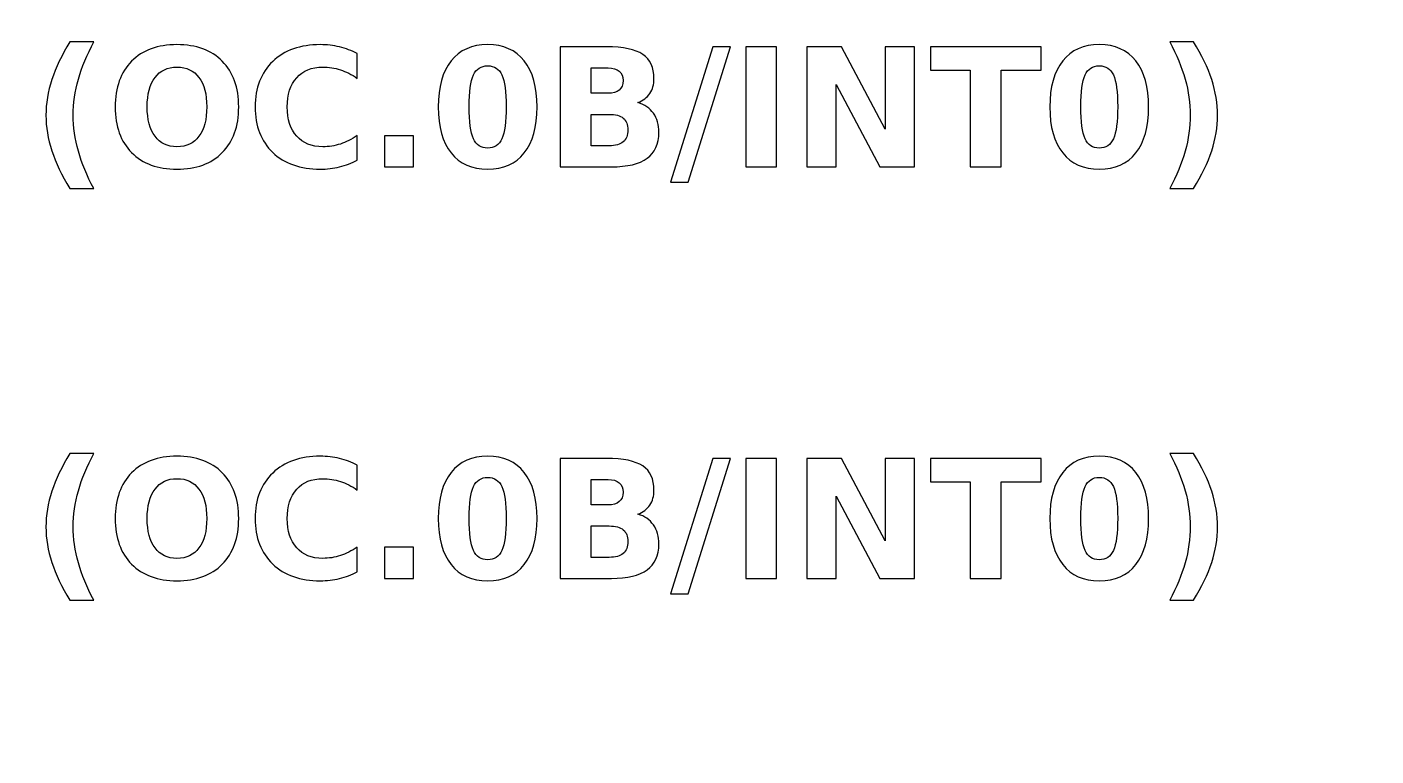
# Model space of a CAD drawing. Header units: centimetres. Extents: x -16.5 to -4.5, y -20.9 to -8.8.
# Drawn here: x -14.746 to -13.107, y -16.639 to -15.753 of the extents above; entities that cross this region are included whole.
import ezdxf

# ---------------------------------------------------------------- set-up
doc = ezdxf.new("R2010")
doc.units = ezdxf.units.CM
doc.header["$MEASUREMENT"] = 0
doc.layers.add('Layer 1', color=7, linetype='Continuous')

msp = doc.modelspace()

# ---------------------------------------------------------------- linework, layer by layer
at = {"layer": 'Layer 1', "color": 7, "lineweight": 35}
msp.add_open_spline([(-16.5, -8.85), (-16.5, -8.85), (-4.5, -8.85), (-4.5, -8.85), (-4.5, -8.85), (-4.5, -8.85), (-4.5, -20.85), (-4.5, -20.85), (-4.5, -20.85), (-4.5, -20.85), (-16.5, -20.85), (-16.5, -20.85), (-16.5, -20.85), (-16.5, -20.85), (-16.5, -8.85), (-16.5, -8.85)], degree=3, knots=[0, 0, 0, 0, 0.25, 0.25, 0.25, 0.25, 0.5, 0.5, 0.5, 0.5, 0.75, 0.75, 0.75, 0.75, 1, 1, 1, 1], dxfattribs=at)
at = {"layer": 'Layer 1', "color": 250, "lineweight": 100}
msp.add_open_spline([(-15.8, -9.55), (-15.8, -9.55), (-5.2, -9.55), (-5.2, -9.55), (-5.2, -9.55), (-5.2, -9.55), (-5.2, -20.15), (-5.2, -20.15), (-5.2, -20.15), (-5.2, -20.15), (-15.8, -20.15), (-15.8, -20.15), (-15.8, -20.15), (-15.8, -20.15), (-15.8, -9.55), (-15.8, -9.55)], degree=3, knots=[0, 0, 0, 0, 0.25, 0.25, 0.25, 0.25, 0.5, 0.5, 0.5, 0.5, 0.75, 0.75, 0.75, 0.75, 1, 1, 1, 1], dxfattribs=at)
at = {"layer": 'Layer 1', "color": 250}
for points, knots in [([(-14.66453, -15.94927), (-14.66453, -15.94927), (-14.69353, -15.94927), (-14.69353, -15.94927), (-14.69353, -15.94927), (-14.7035, -15.9332), (-14.71086, -15.9179), (-14.7156, -15.9034), (-14.7156, -15.9034), (-14.72036, -15.88893), (-14.72273, -15.87457), (-14.72273, -15.8603), (-14.72273, -15.8603), (-14.72273, -15.84603), (-14.72033, -15.8316), (-14.71556, -15.817), (-14.71556, -15.817), (-14.71076, -15.80237), (-14.70343, -15.7871), (-14.69353, -15.77113), (-14.69353, -15.77113), (-14.69353, -15.77113), (-14.66453, -15.77113), (-14.66453, -15.77113), (-14.66453, -15.77113), (-14.67286, -15.78657), (-14.6791, -15.80167), (-14.68326, -15.8164), (-14.68326, -15.8164), (-14.68743, -15.83113), (-14.68953, -15.8457), (-14.68953, -15.8601), (-14.68953, -15.8601), (-14.68953, -15.8745), (-14.68746, -15.88907), (-14.68333, -15.90387), (-14.68333, -15.90387), (-14.6792, -15.91863), (-14.67293, -15.93377), (-14.66453, -15.94927)], [0, 0, 0, 0, 0.1, 0.1, 0.1, 0.1, 0.2, 0.2, 0.2, 0.2, 0.3, 0.3, 0.3, 0.3, 0.4, 0.4, 0.4, 0.4, 0.5, 0.5, 0.5, 0.5, 0.6, 0.6, 0.6, 0.6, 0.7, 0.7, 0.7, 0.7, 0.8, 0.8, 0.8, 0.8, 0.9, 0.9, 0.9, 0.9, 1, 1, 1, 1]), ([(-14.56356, -15.77447), (-14.54013, -15.77447), (-14.52176, -15.78117), (-14.5085, -15.7946), (-14.5085, -15.7946), (-14.4952, -15.808), (-14.48856, -15.8265), (-14.48856, -15.85013), (-14.48856, -15.85013), (-14.48856, -15.8737), (-14.4952, -15.8922), (-14.5085, -15.9056), (-14.5085, -15.9056), (-14.52176, -15.91903), (-14.54013, -15.92573), (-14.56356, -15.92573), (-14.56356, -15.92573), (-14.58693, -15.92573), (-14.60526, -15.91903), (-14.6186, -15.9056), (-14.6186, -15.9056), (-14.6319, -15.8922), (-14.63856, -15.8737), (-14.63856, -15.85013), (-14.63856, -15.85013), (-14.63856, -15.8265), (-14.6319, -15.808), (-14.6186, -15.7946), (-14.6186, -15.7946), (-14.60526, -15.78117), (-14.58693, -15.77447), (-14.56356, -15.77447)], [0, 0, 0, 0, 0.125, 0.125, 0.125, 0.125, 0.25, 0.25, 0.25, 0.25, 0.375, 0.375, 0.375, 0.375, 0.5, 0.5, 0.5, 0.5, 0.625, 0.625, 0.625, 0.625, 0.75, 0.75, 0.75, 0.75, 0.875, 0.875, 0.875, 0.875, 1, 1, 1, 1]), ([(-14.3445, -15.9149), (-14.3514, -15.91847), (-14.3586, -15.92117), (-14.3661, -15.923), (-14.3661, -15.923), (-14.37357, -15.92483), (-14.3814, -15.92573), (-14.38953, -15.92573), (-14.38953, -15.92573), (-14.4138, -15.92573), (-14.43303, -15.91893), (-14.44723, -15.90537), (-14.44723, -15.90537), (-14.46143, -15.8918), (-14.46853, -15.8734), (-14.46853, -15.85013), (-14.46853, -15.85013), (-14.46853, -15.82683), (-14.46143, -15.8084), (-14.44723, -15.79483), (-14.44723, -15.79483), (-14.43303, -15.78127), (-14.4138, -15.77447), (-14.38953, -15.77447), (-14.38953, -15.77447), (-14.3814, -15.77447), (-14.37357, -15.77537), (-14.3661, -15.7772), (-14.3661, -15.7772), (-14.3586, -15.77903), (-14.3514, -15.78173), (-14.3445, -15.7853), (-14.3445, -15.7853), (-14.3445, -15.7853), (-14.3445, -15.81547), (-14.3445, -15.81547), (-14.3445, -15.81547), (-14.35147, -15.8107), (-14.35833, -15.80723), (-14.3651, -15.80503), (-14.3651, -15.80503), (-14.37187, -15.8028), (-14.379, -15.8017), (-14.3865, -15.8017), (-14.3865, -15.8017), (-14.3999, -15.8017), (-14.41047, -15.806), (-14.41813, -15.8146), (-14.41813, -15.8146), (-14.42583, -15.8232), (-14.42967, -15.83503), (-14.42967, -15.85013), (-14.42967, -15.85013), (-14.42967, -15.8652), (-14.42583, -15.877), (-14.41813, -15.8856), (-14.41813, -15.8856), (-14.41047, -15.8942), (-14.3999, -15.8985), (-14.3865, -15.8985), (-14.3865, -15.8985), (-14.379, -15.8985), (-14.37187, -15.8974), (-14.3651, -15.89517), (-14.3651, -15.89517), (-14.35833, -15.89297), (-14.35147, -15.8895), (-14.3445, -15.88473), (-14.3445, -15.88473), (-14.3445, -15.88473), (-14.3445, -15.9149), (-14.3445, -15.9149)], [0, 0, 0, 0, 0.0555556, 0.0555556, 0.0555556, 0.0555556, 0.1111111, 0.1111111, 0.1111111, 0.1111111, 0.1666667, 0.1666667, 0.1666667, 0.1666667, 0.2222222, 0.2222222, 0.2222222, 0.2222222, 0.2777778, 0.2777778, 0.2777778, 0.2777778, 0.3333333, 0.3333333, 0.3333333, 0.3333333, 0.3888889, 0.3888889, 0.3888889, 0.3888889, 0.4444444, 0.4444444, 0.4444444, 0.4444444, 0.5, 0.5, 0.5, 0.5, 0.5555556, 0.5555556, 0.5555556, 0.5555556, 0.6111111, 0.6111111, 0.6111111, 0.6111111, 0.6666667, 0.6666667, 0.6666667, 0.6666667, 0.7222222, 0.7222222, 0.7222222, 0.7222222, 0.7777778, 0.7777778, 0.7777778, 0.7777778, 0.8333333, 0.8333333, 0.8333333, 0.8333333, 0.8888889, 0.8888889, 0.8888889, 0.8888889, 0.9444444, 0.9444444, 0.9444444, 0.9444444, 1, 1, 1, 1]), ([(-14.12616, -15.85013), (-14.12616, -15.8743), (-14.13136, -15.89293), (-14.14179, -15.90607), (-14.14179, -15.90607), (-14.15219, -15.91917), (-14.16699, -15.92573), (-14.18613, -15.92573), (-14.18613, -15.92573), (-14.20533, -15.92573), (-14.22016, -15.91917), (-14.23056, -15.90607), (-14.23056, -15.90607), (-14.24099, -15.89293), (-14.24619, -15.8743), (-14.24619, -15.85013), (-14.24619, -15.85013), (-14.24619, -15.82593), (-14.24099, -15.80727), (-14.23056, -15.79413), (-14.23056, -15.79413), (-14.22016, -15.78103), (-14.20533, -15.77447), (-14.18613, -15.77447), (-14.18613, -15.77447), (-14.16699, -15.77447), (-14.15219, -15.78103), (-14.14179, -15.79413), (-14.14179, -15.79413), (-14.13136, -15.80727), (-14.12616, -15.82593), (-14.12616, -15.85013)], [0, 0, 0, 0, 0.125, 0.125, 0.125, 0.125, 0.25, 0.25, 0.25, 0.25, 0.375, 0.375, 0.375, 0.375, 0.5, 0.5, 0.5, 0.5, 0.625, 0.625, 0.625, 0.625, 0.75, 0.75, 0.75, 0.75, 0.875, 0.875, 0.875, 0.875, 1, 1, 1, 1]), ([(-14.00359, -15.84487), (-13.99552, -15.8472), (-13.98926, -15.85153), (-13.98482, -15.85787), (-13.98482, -15.85787), (-13.98039, -15.86417), (-13.97819, -15.87193), (-13.97819, -15.8811), (-13.97819, -15.8811), (-13.97819, -15.89517), (-13.98296, -15.90563), (-13.99246, -15.91253), (-13.99246, -15.91253), (-14.00196, -15.91943), (-14.01642, -15.9229), (-14.03582, -15.9229), (-14.03582, -15.9229), (-14.03582, -15.9229), (-14.09822, -15.9229), (-14.09822, -15.9229), (-14.09822, -15.9229), (-14.09822, -15.9229), (-14.09822, -15.7771), (-14.09822, -15.7771), (-14.09822, -15.7771), (-14.09822, -15.7771), (-14.04179, -15.7771), (-14.04179, -15.7771), (-14.04179, -15.7771), (-14.02152, -15.7771), (-14.00686, -15.78017), (-13.99779, -15.78627), (-13.99779, -15.78627), (-13.98869, -15.7924), (-13.98416, -15.8022), (-13.98416, -15.81567), (-13.98416, -15.81567), (-13.98416, -15.82277), (-13.98582, -15.8288), (-13.98912, -15.8338), (-13.98912, -15.8338), (-13.99246, -15.83877), (-13.99726, -15.84247), (-14.00359, -15.84487)], [0, 0, 0, 0, 0.0909091, 0.0909091, 0.0909091, 0.0909091, 0.1818182, 0.1818182, 0.1818182, 0.1818182, 0.2727273, 0.2727273, 0.2727273, 0.2727273, 0.3636364, 0.3636364, 0.3636364, 0.3636364, 0.4545455, 0.4545455, 0.4545455, 0.4545455, 0.5454545, 0.5454545, 0.5454545, 0.5454545, 0.6363636, 0.6363636, 0.6363636, 0.6363636, 0.7272727, 0.7272727, 0.7272727, 0.7272727, 0.8181818, 0.8181818, 0.8181818, 0.8181818, 0.9090909, 0.9090909, 0.9090909, 0.9090909, 1, 1, 1, 1]), ([(-13.91279, -15.7771), (-13.91279, -15.7771), (-13.89113, -15.7771), (-13.89113, -15.7771), (-13.89113, -15.7771), (-13.89113, -15.7771), (-13.94259, -15.94147), (-13.94259, -15.94147), (-13.94259, -15.94147), (-13.94259, -15.94147), (-13.96416, -15.94147), (-13.96416, -15.94147), (-13.96416, -15.94147), (-13.96416, -15.94147), (-13.91279, -15.7771), (-13.91279, -15.7771)], [0, 0, 0, 0, 0.25, 0.25, 0.25, 0.25, 0.5, 0.5, 0.5, 0.5, 0.75, 0.75, 0.75, 0.75, 1, 1, 1, 1]), ([(-13.87276, -15.7771), (-13.87276, -15.7771), (-13.83516, -15.7771), (-13.83516, -15.7771), (-13.83516, -15.7771), (-13.83516, -15.7771), (-13.83516, -15.9229), (-13.83516, -15.9229), (-13.83516, -15.9229), (-13.83516, -15.9229), (-13.87276, -15.9229), (-13.87276, -15.9229), (-13.87276, -15.9229), (-13.87276, -15.9229), (-13.87276, -15.7771), (-13.87276, -15.7771)], [0, 0, 0, 0, 0.25, 0.25, 0.25, 0.25, 0.5, 0.5, 0.5, 0.5, 0.75, 0.75, 0.75, 0.75, 1, 1, 1, 1]), ([(-13.79836, -15.7771), (-13.79836, -15.7771), (-13.75636, -15.7771), (-13.75636, -15.7771), (-13.75636, -15.7771), (-13.75636, -15.7771), (-13.70333, -15.8771), (-13.70333, -15.8771), (-13.70333, -15.8771), (-13.70333, -15.8771), (-13.70333, -15.7771), (-13.70333, -15.7771), (-13.70333, -15.7771), (-13.70333, -15.7771), (-13.6677, -15.7771), (-13.6677, -15.7771), (-13.6677, -15.7771), (-13.6677, -15.7771), (-13.6677, -15.9229), (-13.6677, -15.9229), (-13.6677, -15.9229), (-13.6677, -15.9229), (-13.7097, -15.9229), (-13.7097, -15.9229), (-13.7097, -15.9229), (-13.7097, -15.9229), (-13.76273, -15.8229), (-13.76273, -15.8229), (-13.76273, -15.8229), (-13.76273, -15.8229), (-13.76273, -15.9229), (-13.76273, -15.9229), (-13.76273, -15.9229), (-13.76273, -15.9229), (-13.79836, -15.9229), (-13.79836, -15.9229), (-13.79836, -15.9229), (-13.79836, -15.9229), (-13.79836, -15.7771), (-13.79836, -15.7771)], [0, 0, 0, 0, 0.1, 0.1, 0.1, 0.1, 0.2, 0.2, 0.2, 0.2, 0.3, 0.3, 0.3, 0.3, 0.4, 0.4, 0.4, 0.4, 0.5, 0.5, 0.5, 0.5, 0.6, 0.6, 0.6, 0.6, 0.7, 0.7, 0.7, 0.7, 0.8, 0.8, 0.8, 0.8, 0.9, 0.9, 0.9, 0.9, 1, 1, 1, 1]), ([(-13.64839, -15.7771), (-13.64839, -15.7771), (-13.51403, -15.7771), (-13.51403, -15.7771), (-13.51403, -15.7771), (-13.51403, -15.7771), (-13.51403, -15.80553), (-13.51403, -15.80553), (-13.51403, -15.80553), (-13.51403, -15.80553), (-13.56236, -15.80553), (-13.56236, -15.80553), (-13.56236, -15.80553), (-13.56236, -15.80553), (-13.56236, -15.9229), (-13.56236, -15.9229), (-13.56236, -15.9229), (-13.56236, -15.9229), (-13.59996, -15.9229), (-13.59996, -15.9229), (-13.59996, -15.9229), (-13.59996, -15.9229), (-13.59996, -15.80553), (-13.59996, -15.80553), (-13.59996, -15.80553), (-13.59996, -15.80553), (-13.64839, -15.80553), (-13.64839, -15.80553), (-13.64839, -15.80553), (-13.64839, -15.80553), (-13.64839, -15.7771), (-13.64839, -15.7771)], [0, 0, 0, 0, 0.125, 0.125, 0.125, 0.125, 0.25, 0.25, 0.25, 0.25, 0.375, 0.375, 0.375, 0.375, 0.5, 0.5, 0.5, 0.5, 0.625, 0.625, 0.625, 0.625, 0.75, 0.75, 0.75, 0.75, 0.875, 0.875, 0.875, 0.875, 1, 1, 1, 1]), ([(-13.38333, -15.85013), (-13.38333, -15.8743), (-13.38853, -15.89293), (-13.39896, -15.90607), (-13.39896, -15.90607), (-13.40936, -15.91917), (-13.42416, -15.92573), (-13.4433, -15.92573), (-13.4433, -15.92573), (-13.4625, -15.92573), (-13.47733, -15.91917), (-13.48773, -15.90607), (-13.48773, -15.90607), (-13.49816, -15.89293), (-13.50336, -15.8743), (-13.50336, -15.85013), (-13.50336, -15.85013), (-13.50336, -15.82593), (-13.49816, -15.80727), (-13.48773, -15.79413), (-13.48773, -15.79413), (-13.47733, -15.78103), (-13.4625, -15.77447), (-13.4433, -15.77447), (-13.4433, -15.77447), (-13.42416, -15.77447), (-13.40936, -15.78103), (-13.39896, -15.79413), (-13.39896, -15.79413), (-13.38853, -15.80727), (-13.38333, -15.82593), (-13.38333, -15.85013)], [0, 0, 0, 0, 0.125, 0.125, 0.125, 0.125, 0.25, 0.25, 0.25, 0.25, 0.375, 0.375, 0.375, 0.375, 0.5, 0.5, 0.5, 0.5, 0.625, 0.625, 0.625, 0.625, 0.75, 0.75, 0.75, 0.75, 0.875, 0.875, 0.875, 0.875, 1, 1, 1, 1]), ([(-13.35776, -15.94927), (-13.34943, -15.93377), (-13.34316, -15.91863), (-13.33899, -15.90387), (-13.33899, -15.90387), (-13.33483, -15.88907), (-13.33276, -15.8745), (-13.33276, -15.8601), (-13.33276, -15.8601), (-13.33276, -15.8457), (-13.33483, -15.83113), (-13.33899, -15.8164), (-13.33899, -15.8164), (-13.34316, -15.80167), (-13.34943, -15.78657), (-13.35776, -15.77113), (-13.35776, -15.77113), (-13.35776, -15.77113), (-13.32876, -15.77113), (-13.32876, -15.77113), (-13.32876, -15.77113), (-13.31886, -15.7871), (-13.31153, -15.80237), (-13.30673, -15.817), (-13.30673, -15.817), (-13.30196, -15.8316), (-13.29956, -15.84603), (-13.29956, -15.8603), (-13.29956, -15.8603), (-13.29956, -15.87457), (-13.30193, -15.88893), (-13.30669, -15.9034), (-13.30669, -15.9034), (-13.31143, -15.9179), (-13.31879, -15.9332), (-13.32876, -15.94927), (-13.32876, -15.94927), (-13.32876, -15.94927), (-13.35776, -15.94927), (-13.35776, -15.94927)], [0, 0, 0, 0, 0.1, 0.1, 0.1, 0.1, 0.2, 0.2, 0.2, 0.2, 0.3, 0.3, 0.3, 0.3, 0.4, 0.4, 0.4, 0.4, 0.5, 0.5, 0.5, 0.5, 0.6, 0.6, 0.6, 0.6, 0.7, 0.7, 0.7, 0.7, 0.8, 0.8, 0.8, 0.8, 0.9, 0.9, 0.9, 0.9, 1, 1, 1, 1]), ([(-14.56356, -15.8017), (-14.57503, -15.8017), (-14.5839, -15.80593), (-14.59023, -15.8144), (-14.59023, -15.8144), (-14.59653, -15.82287), (-14.5997, -15.83477), (-14.5997, -15.85013), (-14.5997, -15.85013), (-14.5997, -15.86547), (-14.59653, -15.87733), (-14.59023, -15.8858), (-14.59023, -15.8858), (-14.5839, -15.89427), (-14.57503, -15.8985), (-14.56356, -15.8985), (-14.56356, -15.8985), (-14.55203, -15.8985), (-14.54313, -15.89427), (-14.5368, -15.8858), (-14.5368, -15.8858), (-14.5305, -15.87733), (-14.52733, -15.86547), (-14.52733, -15.85013), (-14.52733, -15.85013), (-14.52733, -15.83477), (-14.5305, -15.82287), (-14.5368, -15.8144), (-14.5368, -15.8144), (-14.54313, -15.80593), (-14.55203, -15.8017), (-14.56356, -15.8017)], [0, 0, 0, 0, 0.125, 0.125, 0.125, 0.125, 0.25, 0.25, 0.25, 0.25, 0.375, 0.375, 0.375, 0.375, 0.5, 0.5, 0.5, 0.5, 0.625, 0.625, 0.625, 0.625, 0.75, 0.75, 0.75, 0.75, 0.875, 0.875, 0.875, 0.875, 1, 1, 1, 1]), ([(-14.16376, -15.84987), (-14.16376, -15.83163), (-14.16546, -15.8188), (-14.16889, -15.81133), (-14.16889, -15.81133), (-14.17229, -15.8039), (-14.17806, -15.80017), (-14.18613, -15.80017), (-14.18613, -15.80017), (-14.19419, -15.80017), (-14.19996, -15.8039), (-14.20343, -15.81133), (-14.20343, -15.81133), (-14.20686, -15.8188), (-14.20859, -15.83163), (-14.20859, -15.84987), (-14.20859, -15.84987), (-14.20859, -15.86827), (-14.20686, -15.88127), (-14.20343, -15.8888), (-14.20343, -15.8888), (-14.19996, -15.89637), (-14.19419, -15.90013), (-14.18613, -15.90013), (-14.18613, -15.90013), (-14.17813, -15.90013), (-14.17239, -15.89637), (-14.16893, -15.8888), (-14.16893, -15.8888), (-14.16549, -15.88127), (-14.16376, -15.86827), (-14.16376, -15.84987)], [0, 0, 0, 0, 0.125, 0.125, 0.125, 0.125, 0.25, 0.25, 0.25, 0.25, 0.375, 0.375, 0.375, 0.375, 0.5, 0.5, 0.5, 0.5, 0.625, 0.625, 0.625, 0.625, 0.75, 0.75, 0.75, 0.75, 0.875, 0.875, 0.875, 0.875, 1, 1, 1, 1]), ([(-14.03982, -15.83353), (-14.03389, -15.83353), (-14.02939, -15.83223), (-14.02636, -15.82963), (-14.02636, -15.82963), (-14.02329, -15.82703), (-14.02176, -15.8232), (-14.02176, -15.8181), (-14.02176, -15.8181), (-14.02176, -15.8131), (-14.02329, -15.8093), (-14.02636, -15.80667), (-14.02636, -15.80667), (-14.02939, -15.80403), (-14.03389, -15.8027), (-14.03982, -15.8027), (-14.03982, -15.8027), (-14.03982, -15.8027), (-14.06062, -15.8027), (-14.06062, -15.8027), (-14.06062, -15.8027), (-14.06062, -15.8027), (-14.06062, -15.83353), (-14.06062, -15.83353), (-14.06062, -15.83353), (-14.06062, -15.83353), (-14.03982, -15.83353), (-14.03982, -15.83353)], [0, 0, 0, 0, 0.1428571, 0.1428571, 0.1428571, 0.1428571, 0.2857143, 0.2857143, 0.2857143, 0.2857143, 0.4285714, 0.4285714, 0.4285714, 0.4285714, 0.5714286, 0.5714286, 0.5714286, 0.5714286, 0.7142857, 0.7142857, 0.7142857, 0.7142857, 0.8571429, 0.8571429, 0.8571429, 0.8571429, 1, 1, 1, 1]), ([(-13.42093, -15.84987), (-13.42093, -15.83163), (-13.42263, -15.8188), (-13.42606, -15.81133), (-13.42606, -15.81133), (-13.42946, -15.8039), (-13.43523, -15.80017), (-13.4433, -15.80017), (-13.4433, -15.80017), (-13.45136, -15.80017), (-13.45713, -15.8039), (-13.4606, -15.81133), (-13.4606, -15.81133), (-13.46403, -15.8188), (-13.46576, -15.83163), (-13.46576, -15.84987), (-13.46576, -15.84987), (-13.46576, -15.86827), (-13.46403, -15.88127), (-13.4606, -15.8888), (-13.4606, -15.8888), (-13.45713, -15.89637), (-13.45136, -15.90013), (-13.4433, -15.90013), (-13.4433, -15.90013), (-13.4353, -15.90013), (-13.42956, -15.89637), (-13.4261, -15.8888), (-13.4261, -15.8888), (-13.42266, -15.88127), (-13.42093, -15.86827), (-13.42093, -15.84987)], [0, 0, 0, 0, 0.125, 0.125, 0.125, 0.125, 0.25, 0.25, 0.25, 0.25, 0.375, 0.375, 0.375, 0.375, 0.5, 0.5, 0.5, 0.5, 0.625, 0.625, 0.625, 0.625, 0.75, 0.75, 0.75, 0.75, 0.875, 0.875, 0.875, 0.875, 1, 1, 1, 1]), ([(-14.03856, -15.8973), (-14.03099, -15.8973), (-14.02532, -15.8957), (-14.02149, -15.89253), (-14.02149, -15.89253), (-14.01769, -15.88933), (-14.01579, -15.8845), (-14.01579, -15.87807), (-14.01579, -15.87807), (-14.01579, -15.87177), (-14.01769, -15.86703), (-14.02146, -15.86387), (-14.02146, -15.86387), (-14.02522, -15.8607), (-14.03092, -15.85913), (-14.03856, -15.85913), (-14.03856, -15.85913), (-14.03856, -15.85913), (-14.06062, -15.85913), (-14.06062, -15.85913), (-14.06062, -15.85913), (-14.06062, -15.85913), (-14.06062, -15.8973), (-14.06062, -15.8973), (-14.06062, -15.8973), (-14.06062, -15.8973), (-14.03856, -15.8973), (-14.03856, -15.8973)], [0, 0, 0, 0, 0.1428571, 0.1428571, 0.1428571, 0.1428571, 0.2857143, 0.2857143, 0.2857143, 0.2857143, 0.4285714, 0.4285714, 0.4285714, 0.4285714, 0.5714286, 0.5714286, 0.5714286, 0.5714286, 0.7142857, 0.7142857, 0.7142857, 0.7142857, 0.8571429, 0.8571429, 0.8571429, 0.8571429, 1, 1, 1, 1]), ([(-14.31133, -15.8851), (-14.31133, -15.8851), (-14.27616, -15.8851), (-14.27616, -15.8851), (-14.27616, -15.8851), (-14.27616, -15.8851), (-14.27616, -15.9229), (-14.27616, -15.9229), (-14.27616, -15.9229), (-14.27616, -15.9229), (-14.31133, -15.9229), (-14.31133, -15.9229), (-14.31133, -15.9229), (-14.31133, -15.9229), (-14.31133, -15.8851), (-14.31133, -15.8851)], [0, 0, 0, 0, 0.25, 0.25, 0.25, 0.25, 0.5, 0.5, 0.5, 0.5, 0.75, 0.75, 0.75, 0.75, 1, 1, 1, 1]), ([(-14.66453, -16.44927), (-14.66453, -16.44927), (-14.69353, -16.44927), (-14.69353, -16.44927), (-14.69353, -16.44927), (-14.7035, -16.4332), (-14.71086, -16.4179), (-14.7156, -16.4034), (-14.7156, -16.4034), (-14.72036, -16.38893), (-14.72273, -16.37457), (-14.72273, -16.3603), (-14.72273, -16.3603), (-14.72273, -16.34603), (-14.72033, -16.3316), (-14.71556, -16.317), (-14.71556, -16.317), (-14.71076, -16.30237), (-14.70343, -16.2871), (-14.69353, -16.27113), (-14.69353, -16.27113), (-14.69353, -16.27113), (-14.66453, -16.27113), (-14.66453, -16.27113), (-14.66453, -16.27113), (-14.67286, -16.28657), (-14.6791, -16.30167), (-14.68326, -16.3164), (-14.68326, -16.3164), (-14.68743, -16.33113), (-14.68953, -16.3457), (-14.68953, -16.3601), (-14.68953, -16.3601), (-14.68953, -16.3745), (-14.68746, -16.38907), (-14.68333, -16.40387), (-14.68333, -16.40387), (-14.6792, -16.41863), (-14.67293, -16.43377), (-14.66453, -16.44927)], [0, 0, 0, 0, 0.1, 0.1, 0.1, 0.1, 0.2, 0.2, 0.2, 0.2, 0.3, 0.3, 0.3, 0.3, 0.4, 0.4, 0.4, 0.4, 0.5, 0.5, 0.5, 0.5, 0.6, 0.6, 0.6, 0.6, 0.7, 0.7, 0.7, 0.7, 0.8, 0.8, 0.8, 0.8, 0.9, 0.9, 0.9, 0.9, 1, 1, 1, 1]), ([(-13.35776, -16.44927), (-13.34943, -16.43377), (-13.34316, -16.41863), (-13.33899, -16.40387), (-13.33899, -16.40387), (-13.33483, -16.38907), (-13.33276, -16.3745), (-13.33276, -16.3601), (-13.33276, -16.3601), (-13.33276, -16.3457), (-13.33483, -16.33113), (-13.33899, -16.3164), (-13.33899, -16.3164), (-13.34316, -16.30167), (-13.34943, -16.28657), (-13.35776, -16.27113), (-13.35776, -16.27113), (-13.35776, -16.27113), (-13.32876, -16.27113), (-13.32876, -16.27113), (-13.32876, -16.27113), (-13.31886, -16.2871), (-13.31153, -16.30237), (-13.30673, -16.317), (-13.30673, -16.317), (-13.30196, -16.3316), (-13.29956, -16.34603), (-13.29956, -16.3603), (-13.29956, -16.3603), (-13.29956, -16.37457), (-13.30193, -16.38893), (-13.30669, -16.4034), (-13.30669, -16.4034), (-13.31143, -16.4179), (-13.31879, -16.4332), (-13.32876, -16.44927), (-13.32876, -16.44927), (-13.32876, -16.44927), (-13.35776, -16.44927), (-13.35776, -16.44927)], [0, 0, 0, 0, 0.1, 0.1, 0.1, 0.1, 0.2, 0.2, 0.2, 0.2, 0.3, 0.3, 0.3, 0.3, 0.4, 0.4, 0.4, 0.4, 0.5, 0.5, 0.5, 0.5, 0.6, 0.6, 0.6, 0.6, 0.7, 0.7, 0.7, 0.7, 0.8, 0.8, 0.8, 0.8, 0.9, 0.9, 0.9, 0.9, 1, 1, 1, 1]), ([(-14.56356, -16.27447), (-14.54013, -16.27447), (-14.52176, -16.28117), (-14.5085, -16.2946), (-14.5085, -16.2946), (-14.4952, -16.308), (-14.48856, -16.3265), (-14.48856, -16.35013), (-14.48856, -16.35013), (-14.48856, -16.3737), (-14.4952, -16.3922), (-14.5085, -16.4056), (-14.5085, -16.4056), (-14.52176, -16.41903), (-14.54013, -16.42573), (-14.56356, -16.42573), (-14.56356, -16.42573), (-14.58693, -16.42573), (-14.60526, -16.41903), (-14.6186, -16.4056), (-14.6186, -16.4056), (-14.6319, -16.3922), (-14.63856, -16.3737), (-14.63856, -16.35013), (-14.63856, -16.35013), (-14.63856, -16.3265), (-14.6319, -16.308), (-14.6186, -16.2946), (-14.6186, -16.2946), (-14.60526, -16.28117), (-14.58693, -16.27447), (-14.56356, -16.27447)], [0, 0, 0, 0, 0.125, 0.125, 0.125, 0.125, 0.25, 0.25, 0.25, 0.25, 0.375, 0.375, 0.375, 0.375, 0.5, 0.5, 0.5, 0.5, 0.625, 0.625, 0.625, 0.625, 0.75, 0.75, 0.75, 0.75, 0.875, 0.875, 0.875, 0.875, 1, 1, 1, 1]), ([(-14.3445, -16.4149), (-14.3514, -16.41847), (-14.3586, -16.42117), (-14.3661, -16.423), (-14.3661, -16.423), (-14.37357, -16.42483), (-14.3814, -16.42573), (-14.38953, -16.42573), (-14.38953, -16.42573), (-14.4138, -16.42573), (-14.43303, -16.41893), (-14.44723, -16.40537), (-14.44723, -16.40537), (-14.46143, -16.3918), (-14.46853, -16.3734), (-14.46853, -16.35013), (-14.46853, -16.35013), (-14.46853, -16.32683), (-14.46143, -16.3084), (-14.44723, -16.29483), (-14.44723, -16.29483), (-14.43303, -16.28127), (-14.4138, -16.27447), (-14.38953, -16.27447), (-14.38953, -16.27447), (-14.3814, -16.27447), (-14.37357, -16.27537), (-14.3661, -16.2772), (-14.3661, -16.2772), (-14.3586, -16.27903), (-14.3514, -16.28173), (-14.3445, -16.2853), (-14.3445, -16.2853), (-14.3445, -16.2853), (-14.3445, -16.31547), (-14.3445, -16.31547), (-14.3445, -16.31547), (-14.35147, -16.3107), (-14.35833, -16.30723), (-14.3651, -16.30503), (-14.3651, -16.30503), (-14.37187, -16.3028), (-14.379, -16.3017), (-14.3865, -16.3017), (-14.3865, -16.3017), (-14.3999, -16.3017), (-14.41047, -16.306), (-14.41813, -16.3146), (-14.41813, -16.3146), (-14.42583, -16.3232), (-14.42967, -16.33503), (-14.42967, -16.35013), (-14.42967, -16.35013), (-14.42967, -16.3652), (-14.42583, -16.377), (-14.41813, -16.3856), (-14.41813, -16.3856), (-14.41047, -16.3942), (-14.3999, -16.3985), (-14.3865, -16.3985), (-14.3865, -16.3985), (-14.379, -16.3985), (-14.37187, -16.3974), (-14.3651, -16.39517), (-14.3651, -16.39517), (-14.35833, -16.39297), (-14.35147, -16.3895), (-14.3445, -16.38473), (-14.3445, -16.38473), (-14.3445, -16.38473), (-14.3445, -16.4149), (-14.3445, -16.4149)], [0, 0, 0, 0, 0.0555556, 0.0555556, 0.0555556, 0.0555556, 0.1111111, 0.1111111, 0.1111111, 0.1111111, 0.1666667, 0.1666667, 0.1666667, 0.1666667, 0.2222222, 0.2222222, 0.2222222, 0.2222222, 0.2777778, 0.2777778, 0.2777778, 0.2777778, 0.3333333, 0.3333333, 0.3333333, 0.3333333, 0.3888889, 0.3888889, 0.3888889, 0.3888889, 0.4444444, 0.4444444, 0.4444444, 0.4444444, 0.5, 0.5, 0.5, 0.5, 0.5555556, 0.5555556, 0.5555556, 0.5555556, 0.6111111, 0.6111111, 0.6111111, 0.6111111, 0.6666667, 0.6666667, 0.6666667, 0.6666667, 0.7222222, 0.7222222, 0.7222222, 0.7222222, 0.7777778, 0.7777778, 0.7777778, 0.7777778, 0.8333333, 0.8333333, 0.8333333, 0.8333333, 0.8888889, 0.8888889, 0.8888889, 0.8888889, 0.9444444, 0.9444444, 0.9444444, 0.9444444, 1, 1, 1, 1]), ([(-14.12616, -16.35013), (-14.12616, -16.3743), (-14.13136, -16.39293), (-14.14179, -16.40607), (-14.14179, -16.40607), (-14.15219, -16.41917), (-14.16699, -16.42573), (-14.18613, -16.42573), (-14.18613, -16.42573), (-14.20533, -16.42573), (-14.22016, -16.41917), (-14.23056, -16.40607), (-14.23056, -16.40607), (-14.24099, -16.39293), (-14.24619, -16.3743), (-14.24619, -16.35013), (-14.24619, -16.35013), (-14.24619, -16.32593), (-14.24099, -16.30727), (-14.23056, -16.29413), (-14.23056, -16.29413), (-14.22016, -16.28103), (-14.20533, -16.27447), (-14.18613, -16.27447), (-14.18613, -16.27447), (-14.16699, -16.27447), (-14.15219, -16.28103), (-14.14179, -16.29413), (-14.14179, -16.29413), (-14.13136, -16.30727), (-14.12616, -16.32593), (-14.12616, -16.35013)], [0, 0, 0, 0, 0.125, 0.125, 0.125, 0.125, 0.25, 0.25, 0.25, 0.25, 0.375, 0.375, 0.375, 0.375, 0.5, 0.5, 0.5, 0.5, 0.625, 0.625, 0.625, 0.625, 0.75, 0.75, 0.75, 0.75, 0.875, 0.875, 0.875, 0.875, 1, 1, 1, 1]), ([(-14.00359, -16.34487), (-13.99552, -16.3472), (-13.98926, -16.35153), (-13.98482, -16.35787), (-13.98482, -16.35787), (-13.98039, -16.36417), (-13.97819, -16.37193), (-13.97819, -16.3811), (-13.97819, -16.3811), (-13.97819, -16.39517), (-13.98296, -16.40563), (-13.99246, -16.41253), (-13.99246, -16.41253), (-14.00196, -16.41943), (-14.01642, -16.4229), (-14.03582, -16.4229), (-14.03582, -16.4229), (-14.03582, -16.4229), (-14.09822, -16.4229), (-14.09822, -16.4229), (-14.09822, -16.4229), (-14.09822, -16.4229), (-14.09822, -16.2771), (-14.09822, -16.2771), (-14.09822, -16.2771), (-14.09822, -16.2771), (-14.04179, -16.2771), (-14.04179, -16.2771), (-14.04179, -16.2771), (-14.02152, -16.2771), (-14.00686, -16.28017), (-13.99779, -16.28627), (-13.99779, -16.28627), (-13.98869, -16.2924), (-13.98416, -16.3022), (-13.98416, -16.31567), (-13.98416, -16.31567), (-13.98416, -16.32277), (-13.98582, -16.3288), (-13.98912, -16.3338), (-13.98912, -16.3338), (-13.99246, -16.33877), (-13.99726, -16.34247), (-14.00359, -16.34487)], [0, 0, 0, 0, 0.0909091, 0.0909091, 0.0909091, 0.0909091, 0.1818182, 0.1818182, 0.1818182, 0.1818182, 0.2727273, 0.2727273, 0.2727273, 0.2727273, 0.3636364, 0.3636364, 0.3636364, 0.3636364, 0.4545455, 0.4545455, 0.4545455, 0.4545455, 0.5454545, 0.5454545, 0.5454545, 0.5454545, 0.6363636, 0.6363636, 0.6363636, 0.6363636, 0.7272727, 0.7272727, 0.7272727, 0.7272727, 0.8181818, 0.8181818, 0.8181818, 0.8181818, 0.9090909, 0.9090909, 0.9090909, 0.9090909, 1, 1, 1, 1]), ([(-13.91279, -16.2771), (-13.91279, -16.2771), (-13.89113, -16.2771), (-13.89113, -16.2771), (-13.89113, -16.2771), (-13.89113, -16.2771), (-13.94259, -16.44147), (-13.94259, -16.44147), (-13.94259, -16.44147), (-13.94259, -16.44147), (-13.96416, -16.44147), (-13.96416, -16.44147), (-13.96416, -16.44147), (-13.96416, -16.44147), (-13.91279, -16.2771), (-13.91279, -16.2771)], [0, 0, 0, 0, 0.25, 0.25, 0.25, 0.25, 0.5, 0.5, 0.5, 0.5, 0.75, 0.75, 0.75, 0.75, 1, 1, 1, 1]), ([(-13.87276, -16.2771), (-13.87276, -16.2771), (-13.83516, -16.2771), (-13.83516, -16.2771), (-13.83516, -16.2771), (-13.83516, -16.2771), (-13.83516, -16.4229), (-13.83516, -16.4229), (-13.83516, -16.4229), (-13.83516, -16.4229), (-13.87276, -16.4229), (-13.87276, -16.4229), (-13.87276, -16.4229), (-13.87276, -16.4229), (-13.87276, -16.2771), (-13.87276, -16.2771)], [0, 0, 0, 0, 0.25, 0.25, 0.25, 0.25, 0.5, 0.5, 0.5, 0.5, 0.75, 0.75, 0.75, 0.75, 1, 1, 1, 1]), ([(-13.79836, -16.2771), (-13.79836, -16.2771), (-13.75636, -16.2771), (-13.75636, -16.2771), (-13.75636, -16.2771), (-13.75636, -16.2771), (-13.70333, -16.3771), (-13.70333, -16.3771), (-13.70333, -16.3771), (-13.70333, -16.3771), (-13.70333, -16.2771), (-13.70333, -16.2771), (-13.70333, -16.2771), (-13.70333, -16.2771), (-13.6677, -16.2771), (-13.6677, -16.2771), (-13.6677, -16.2771), (-13.6677, -16.2771), (-13.6677, -16.4229), (-13.6677, -16.4229), (-13.6677, -16.4229), (-13.6677, -16.4229), (-13.7097, -16.4229), (-13.7097, -16.4229), (-13.7097, -16.4229), (-13.7097, -16.4229), (-13.76273, -16.3229), (-13.76273, -16.3229), (-13.76273, -16.3229), (-13.76273, -16.3229), (-13.76273, -16.4229), (-13.76273, -16.4229), (-13.76273, -16.4229), (-13.76273, -16.4229), (-13.79836, -16.4229), (-13.79836, -16.4229), (-13.79836, -16.4229), (-13.79836, -16.4229), (-13.79836, -16.2771), (-13.79836, -16.2771)], [0, 0, 0, 0, 0.1, 0.1, 0.1, 0.1, 0.2, 0.2, 0.2, 0.2, 0.3, 0.3, 0.3, 0.3, 0.4, 0.4, 0.4, 0.4, 0.5, 0.5, 0.5, 0.5, 0.6, 0.6, 0.6, 0.6, 0.7, 0.7, 0.7, 0.7, 0.8, 0.8, 0.8, 0.8, 0.9, 0.9, 0.9, 0.9, 1, 1, 1, 1]), ([(-13.64839, -16.2771), (-13.64839, -16.2771), (-13.51403, -16.2771), (-13.51403, -16.2771), (-13.51403, -16.2771), (-13.51403, -16.2771), (-13.51403, -16.30553), (-13.51403, -16.30553), (-13.51403, -16.30553), (-13.51403, -16.30553), (-13.56236, -16.30553), (-13.56236, -16.30553), (-13.56236, -16.30553), (-13.56236, -16.30553), (-13.56236, -16.4229), (-13.56236, -16.4229), (-13.56236, -16.4229), (-13.56236, -16.4229), (-13.59996, -16.4229), (-13.59996, -16.4229), (-13.59996, -16.4229), (-13.59996, -16.4229), (-13.59996, -16.30553), (-13.59996, -16.30553), (-13.59996, -16.30553), (-13.59996, -16.30553), (-13.64839, -16.30553), (-13.64839, -16.30553), (-13.64839, -16.30553), (-13.64839, -16.30553), (-13.64839, -16.2771), (-13.64839, -16.2771)], [0, 0, 0, 0, 0.125, 0.125, 0.125, 0.125, 0.25, 0.25, 0.25, 0.25, 0.375, 0.375, 0.375, 0.375, 0.5, 0.5, 0.5, 0.5, 0.625, 0.625, 0.625, 0.625, 0.75, 0.75, 0.75, 0.75, 0.875, 0.875, 0.875, 0.875, 1, 1, 1, 1]), ([(-13.38333, -16.35013), (-13.38333, -16.3743), (-13.38853, -16.39293), (-13.39896, -16.40607), (-13.39896, -16.40607), (-13.40936, -16.41917), (-13.42416, -16.42573), (-13.4433, -16.42573), (-13.4433, -16.42573), (-13.4625, -16.42573), (-13.47733, -16.41917), (-13.48773, -16.40607), (-13.48773, -16.40607), (-13.49816, -16.39293), (-13.50336, -16.3743), (-13.50336, -16.35013), (-13.50336, -16.35013), (-13.50336, -16.32593), (-13.49816, -16.30727), (-13.48773, -16.29413), (-13.48773, -16.29413), (-13.47733, -16.28103), (-13.4625, -16.27447), (-13.4433, -16.27447), (-13.4433, -16.27447), (-13.42416, -16.27447), (-13.40936, -16.28103), (-13.39896, -16.29413), (-13.39896, -16.29413), (-13.38853, -16.30727), (-13.38333, -16.32593), (-13.38333, -16.35013)], [0, 0, 0, 0, 0.125, 0.125, 0.125, 0.125, 0.25, 0.25, 0.25, 0.25, 0.375, 0.375, 0.375, 0.375, 0.5, 0.5, 0.5, 0.5, 0.625, 0.625, 0.625, 0.625, 0.75, 0.75, 0.75, 0.75, 0.875, 0.875, 0.875, 0.875, 1, 1, 1, 1]), ([(-14.56356, -16.3017), (-14.57503, -16.3017), (-14.5839, -16.30593), (-14.59023, -16.3144), (-14.59023, -16.3144), (-14.59653, -16.32287), (-14.5997, -16.33477), (-14.5997, -16.35013), (-14.5997, -16.35013), (-14.5997, -16.36547), (-14.59653, -16.37733), (-14.59023, -16.3858), (-14.59023, -16.3858), (-14.5839, -16.39427), (-14.57503, -16.3985), (-14.56356, -16.3985), (-14.56356, -16.3985), (-14.55203, -16.3985), (-14.54313, -16.39427), (-14.5368, -16.3858), (-14.5368, -16.3858), (-14.5305, -16.37733), (-14.52733, -16.36547), (-14.52733, -16.35013), (-14.52733, -16.35013), (-14.52733, -16.33477), (-14.5305, -16.32287), (-14.5368, -16.3144), (-14.5368, -16.3144), (-14.54313, -16.30593), (-14.55203, -16.3017), (-14.56356, -16.3017)], [0, 0, 0, 0, 0.125, 0.125, 0.125, 0.125, 0.25, 0.25, 0.25, 0.25, 0.375, 0.375, 0.375, 0.375, 0.5, 0.5, 0.5, 0.5, 0.625, 0.625, 0.625, 0.625, 0.75, 0.75, 0.75, 0.75, 0.875, 0.875, 0.875, 0.875, 1, 1, 1, 1]), ([(-14.16376, -16.34987), (-14.16376, -16.33163), (-14.16546, -16.3188), (-14.16889, -16.31133), (-14.16889, -16.31133), (-14.17229, -16.3039), (-14.17806, -16.30017), (-14.18613, -16.30017), (-14.18613, -16.30017), (-14.19419, -16.30017), (-14.19996, -16.3039), (-14.20343, -16.31133), (-14.20343, -16.31133), (-14.20686, -16.3188), (-14.20859, -16.33163), (-14.20859, -16.34987), (-14.20859, -16.34987), (-14.20859, -16.36827), (-14.20686, -16.38127), (-14.20343, -16.3888), (-14.20343, -16.3888), (-14.19996, -16.39637), (-14.19419, -16.40013), (-14.18613, -16.40013), (-14.18613, -16.40013), (-14.17813, -16.40013), (-14.17239, -16.39637), (-14.16893, -16.3888), (-14.16893, -16.3888), (-14.16549, -16.38127), (-14.16376, -16.36827), (-14.16376, -16.34987)], [0, 0, 0, 0, 0.125, 0.125, 0.125, 0.125, 0.25, 0.25, 0.25, 0.25, 0.375, 0.375, 0.375, 0.375, 0.5, 0.5, 0.5, 0.5, 0.625, 0.625, 0.625, 0.625, 0.75, 0.75, 0.75, 0.75, 0.875, 0.875, 0.875, 0.875, 1, 1, 1, 1]), ([(-14.03982, -16.33353), (-14.03389, -16.33353), (-14.02939, -16.33223), (-14.02636, -16.32963), (-14.02636, -16.32963), (-14.02329, -16.32703), (-14.02176, -16.3232), (-14.02176, -16.3181), (-14.02176, -16.3181), (-14.02176, -16.3131), (-14.02329, -16.3093), (-14.02636, -16.30667), (-14.02636, -16.30667), (-14.02939, -16.30403), (-14.03389, -16.3027), (-14.03982, -16.3027), (-14.03982, -16.3027), (-14.03982, -16.3027), (-14.06062, -16.3027), (-14.06062, -16.3027), (-14.06062, -16.3027), (-14.06062, -16.3027), (-14.06062, -16.33353), (-14.06062, -16.33353), (-14.06062, -16.33353), (-14.06062, -16.33353), (-14.03982, -16.33353), (-14.03982, -16.33353)], [0, 0, 0, 0, 0.1428571, 0.1428571, 0.1428571, 0.1428571, 0.2857143, 0.2857143, 0.2857143, 0.2857143, 0.4285714, 0.4285714, 0.4285714, 0.4285714, 0.5714286, 0.5714286, 0.5714286, 0.5714286, 0.7142857, 0.7142857, 0.7142857, 0.7142857, 0.8571429, 0.8571429, 0.8571429, 0.8571429, 1, 1, 1, 1]), ([(-13.42093, -16.34987), (-13.42093, -16.33163), (-13.42263, -16.3188), (-13.42606, -16.31133), (-13.42606, -16.31133), (-13.42946, -16.3039), (-13.43523, -16.30017), (-13.4433, -16.30017), (-13.4433, -16.30017), (-13.45136, -16.30017), (-13.45713, -16.3039), (-13.4606, -16.31133), (-13.4606, -16.31133), (-13.46403, -16.3188), (-13.46576, -16.33163), (-13.46576, -16.34987), (-13.46576, -16.34987), (-13.46576, -16.36827), (-13.46403, -16.38127), (-13.4606, -16.3888), (-13.4606, -16.3888), (-13.45713, -16.39637), (-13.45136, -16.40013), (-13.4433, -16.40013), (-13.4433, -16.40013), (-13.4353, -16.40013), (-13.42956, -16.39637), (-13.4261, -16.3888), (-13.4261, -16.3888), (-13.42266, -16.38127), (-13.42093, -16.36827), (-13.42093, -16.34987)], [0, 0, 0, 0, 0.125, 0.125, 0.125, 0.125, 0.25, 0.25, 0.25, 0.25, 0.375, 0.375, 0.375, 0.375, 0.5, 0.5, 0.5, 0.5, 0.625, 0.625, 0.625, 0.625, 0.75, 0.75, 0.75, 0.75, 0.875, 0.875, 0.875, 0.875, 1, 1, 1, 1]), ([(-14.03856, -16.3973), (-14.03099, -16.3973), (-14.02532, -16.3957), (-14.02149, -16.39253), (-14.02149, -16.39253), (-14.01769, -16.38933), (-14.01579, -16.3845), (-14.01579, -16.37807), (-14.01579, -16.37807), (-14.01579, -16.37177), (-14.01769, -16.36703), (-14.02146, -16.36387), (-14.02146, -16.36387), (-14.02522, -16.3607), (-14.03092, -16.35913), (-14.03856, -16.35913), (-14.03856, -16.35913), (-14.03856, -16.35913), (-14.06062, -16.35913), (-14.06062, -16.35913), (-14.06062, -16.35913), (-14.06062, -16.35913), (-14.06062, -16.3973), (-14.06062, -16.3973), (-14.06062, -16.3973), (-14.06062, -16.3973), (-14.03856, -16.3973), (-14.03856, -16.3973)], [0, 0, 0, 0, 0.1428571, 0.1428571, 0.1428571, 0.1428571, 0.2857143, 0.2857143, 0.2857143, 0.2857143, 0.4285714, 0.4285714, 0.4285714, 0.4285714, 0.5714286, 0.5714286, 0.5714286, 0.5714286, 0.7142857, 0.7142857, 0.7142857, 0.7142857, 0.8571429, 0.8571429, 0.8571429, 0.8571429, 1, 1, 1, 1]), ([(-14.31133, -16.3851), (-14.31133, -16.3851), (-14.27616, -16.3851), (-14.27616, -16.3851), (-14.27616, -16.3851), (-14.27616, -16.3851), (-14.27616, -16.4229), (-14.27616, -16.4229), (-14.27616, -16.4229), (-14.27616, -16.4229), (-14.31133, -16.4229), (-14.31133, -16.4229), (-14.31133, -16.4229), (-14.31133, -16.4229), (-14.31133, -16.3851), (-14.31133, -16.3851)], [0, 0, 0, 0, 0.25, 0.25, 0.25, 0.25, 0.5, 0.5, 0.5, 0.5, 0.75, 0.75, 0.75, 0.75, 1, 1, 1, 1])]:
    msp.add_open_spline(points, degree=3, knots=knots, dxfattribs=at)

doc.saveas('drawing.dxf')
